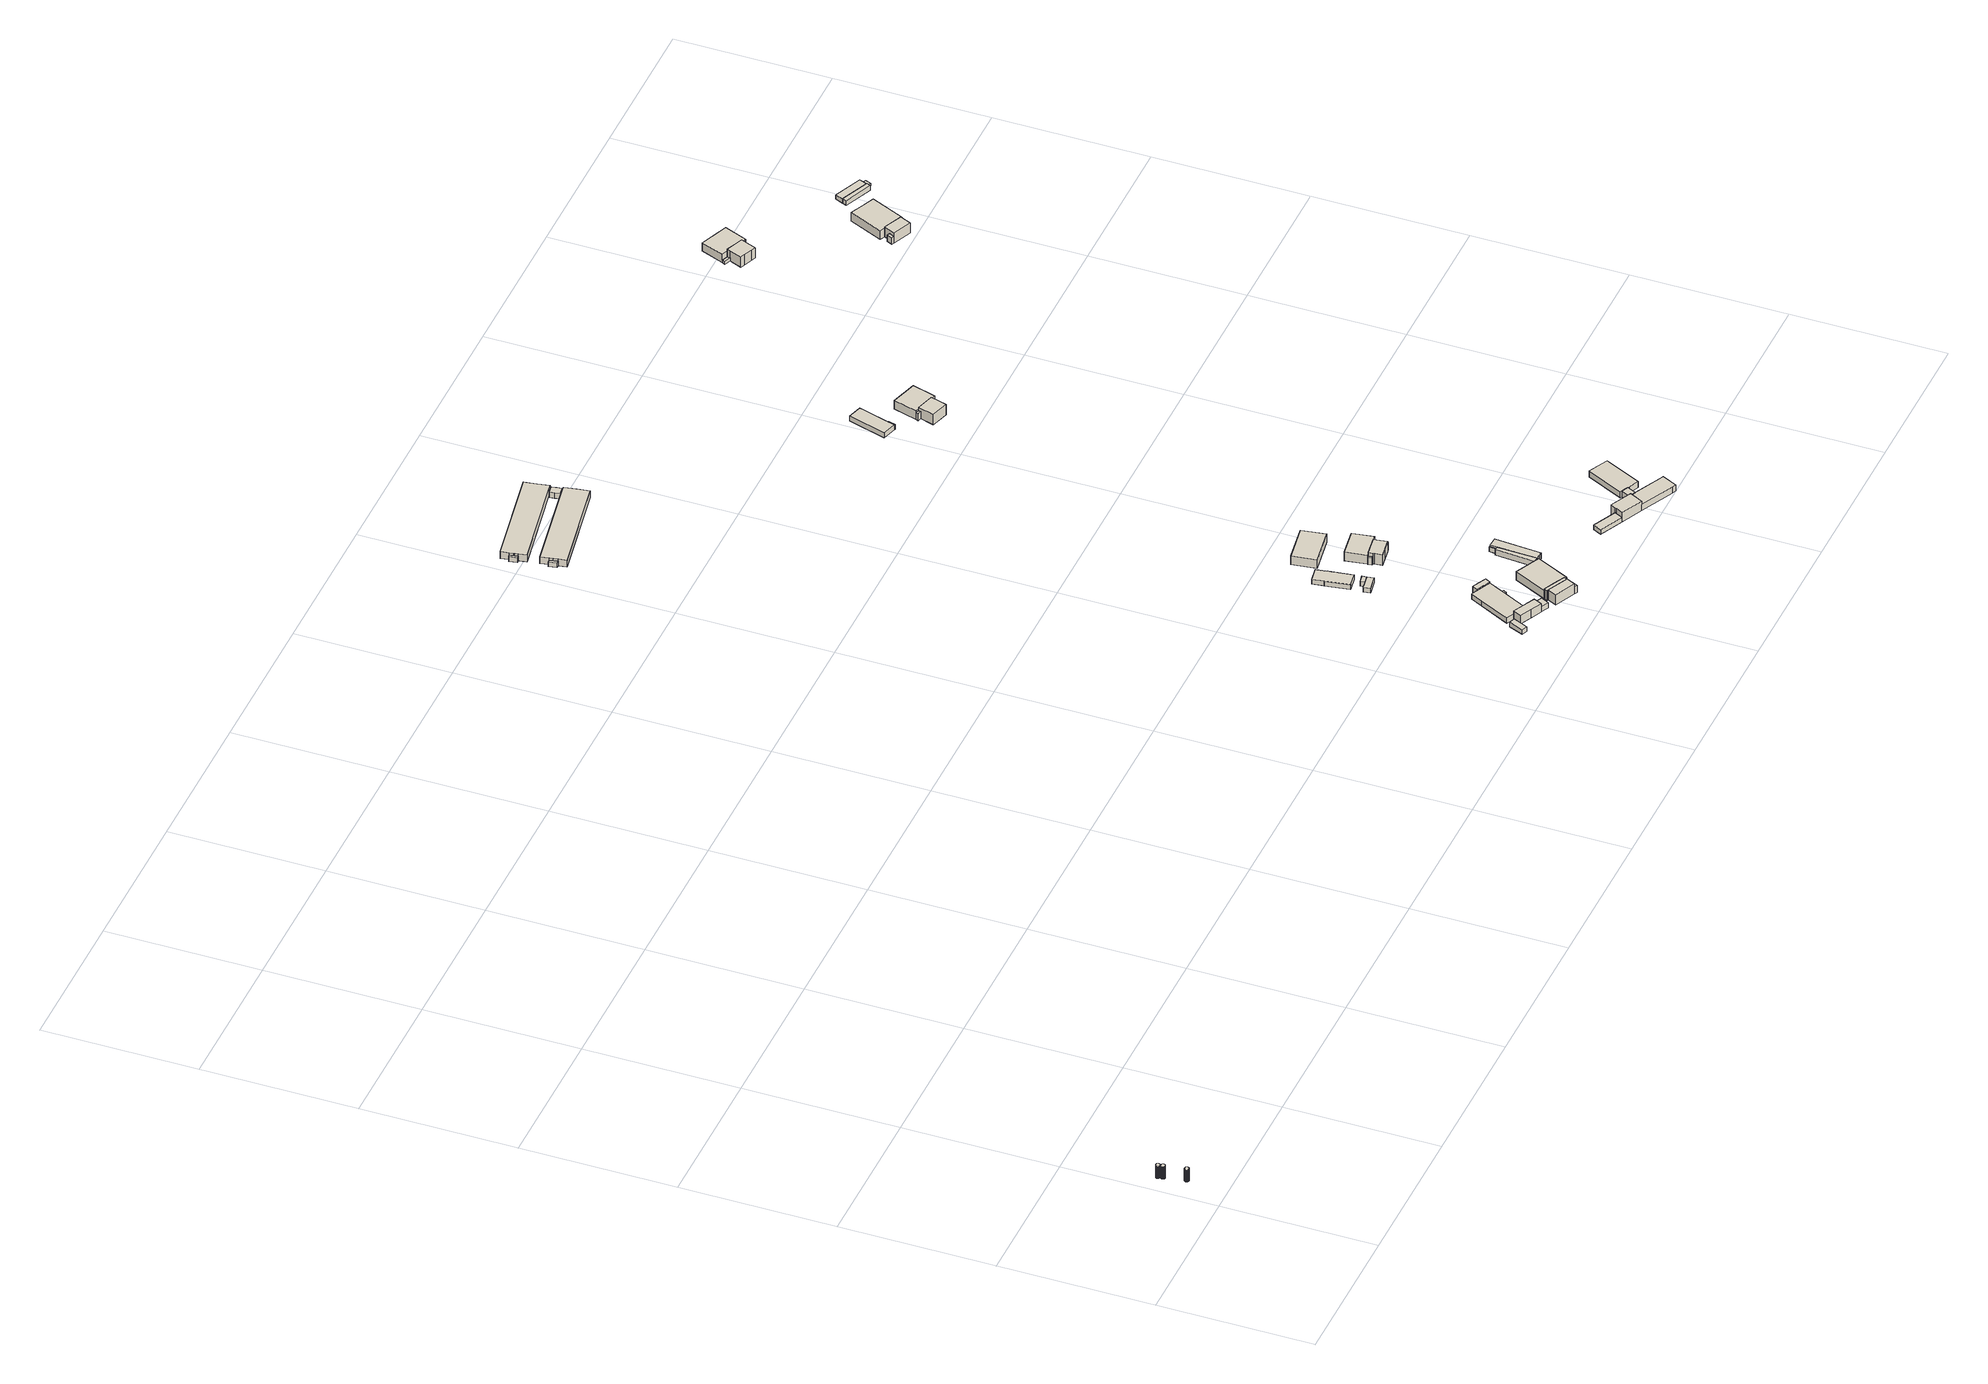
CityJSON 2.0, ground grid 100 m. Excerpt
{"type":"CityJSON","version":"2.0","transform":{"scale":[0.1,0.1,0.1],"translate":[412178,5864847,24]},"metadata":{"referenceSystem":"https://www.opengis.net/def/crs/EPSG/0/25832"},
"CityObjects":{
"building1":{"type":"Building","attributes":{"Gemeindeschluessel":"03454042","AbsoluteHoehe":"34.296","MittlereTraufHoehe":"43.168","Firsthoehe":"43.168","function":"51003_1201","roofType":"1000","measuredHeight":8.87},"address":[{"country":"Germany","locality":"Rastdorf"}],"geometry":[{"type":"MultiSurface","lod":"1","boundaries":[[[0,1,2,3,4,5,6,7,8,9,10,11,12,13,14,15,16,17,18,19,20,21,22,23,24,25,26,27,28,29,30,31,32,33,34,35,36,37,38,39,40,41]],[[42,43,44,45,46,47,48,49,50,51,52,53,54,55,56,57,58,59,60,61,62,63,64,65,66,67,68,69,70,71,72,73,74,75,76,77,78,79,80,81,82,83]],[[42,83,41,40]],[[43,42,40,39]],[[44,43,39,38]],[[45,44,38,37]],[[46,45,37,36]],[[47,46,36,35]],[[48,47,35,34]],[[49,48,34,33]],[[50,49,33,32]],[[51,50,32,31]],[[52,51,31,30]],[[53,52,30,29]],[[54,53,29,28]],[[55,54,28,27]],[[56,55,27,26]],[[57,56,26,25]],[[58,57,25,24]],[[59,58,24,23]],[[60,59,23,22]],[[61,60,22,21]],[[62,61,21,20]],[[63,62,20,19]],[[64,63,19,18]],[[65,64,18,17]],[[66,65,17,16]],[[67,66,16,15]],[[68,67,15,14]],[[69,68,14,13]],[[70,69,13,12]],[[71,70,12,11]],[[72,71,11,10]],[[73,72,10,9]],[[74,73,9,8]],[[75,74,8,7]],[[76,75,7,6]],[[77,76,6,5]],[[78,77,5,4]],[[79,78,4,3]],[[80,79,3,2]],[[81,80,2,1]],[[82,81,1,0]],[[83,82,0,41]]]}]},
"building2":{"type":"Building","attributes":{"Gemeindeschluessel":"03454042","AbsoluteHoehe":"34.149","MittlereTraufHoehe":"43.092","Firsthoehe":"43.092","function":"51003_1201","roofType":"1000","measuredHeight":8.94},"address":[{"country":"Germany","locality":"Rastdorf"}],"geometry":[{"type":"MultiSurface","lod":"1","boundaries":[[[84,85,86,87,88,89,90,91,92,93,94,95,96,97,98,99,100,101,102,103,104,105,106,107,108,109,110,111,112,113,114,115,116,117,118,119,120,121,122,123,124,125]],[[126,127,128,129,130,131,132,133,134,135,136,137,138,139,140,141,142,143,144,145,146,147,148,149,150,151,152,153,154,155,156,157,158,159,160,161,162,163,164,165,166,167]],[[126,167,125,124]],[[127,126,124,123]],[[128,127,123,122]],[[129,128,122,121]],[[130,129,121,120]],[[131,130,120,119]],[[132,131,119,118]],[[133,132,118,117]],[[134,133,117,116]],[[135,134,116,115]],[[136,135,115,114]],[[137,136,114,113]],[[138,137,113,112]],[[139,138,112,111]],[[140,139,111,110]],[[141,140,110,109]],[[142,141,109,108]],[[143,142,108,107]],[[144,143,107,106]],[[145,144,106,105]],[[146,145,105,104]],[[147,146,104,103]],[[148,147,103,102]],[[149,148,102,101]],[[150,149,101,100]],[[151,150,100,99]],[[152,151,99,98]],[[153,152,98,97]],[[154,153,97,96]],[[155,154,96,95]],[[156,155,95,94]],[[157,156,94,93]],[[158,157,93,92]],[[159,158,92,91]],[[160,159,91,90]],[[161,160,90,89]],[[162,161,89,88]],[[163,162,88,87]],[[164,163,87,86]],[[165,164,86,85]],[[166,165,85,84]],[[167,166,84,125]]]}]},
"building3":{"type":"Building","attributes":{"Gemeindeschluessel":"03454042","AbsoluteHoehe":"34.119","MittlereTraufHoehe":"43.009","Firsthoehe":"43.009","function":"51003_1201","roofType":"1000","measuredHeight":8.89},"address":[{"country":"Germany","locality":"Rastdorf"}],"geometry":[{"type":"MultiSurface","lod":"1","boundaries":[[[168,169,170,171,172,173,174,175,176,177,178,179,180,181,182,183,184,185,186,187,188,189,190,191,192,193,194,195,196,197,198,199,200,201,202,203,204,205,206,207,208,209]],[[210,211,212,213,214,215,216,217,218,219,220,221,222,223,224,225,226,227,228,229,230,231,232,233,234,235,236,237,238,239,240,241,242,243,244,245,246,247,248,249,250,251]],[[210,251,209,208]],[[211,210,208,207]],[[212,211,207,206]],[[213,212,206,205]],[[214,213,205,204]],[[215,214,204,203]],[[216,215,203,202]],[[217,216,202,201]],[[218,217,201,200]],[[219,218,200,199]],[[220,219,199,198]],[[221,220,198,197]],[[222,221,197,196]],[[223,222,196,195]],[[224,223,195,194]],[[225,224,194,193]],[[226,225,193,192]],[[227,226,192,191]],[[228,227,191,190]],[[229,228,190,189]],[[230,229,189,188]],[[231,230,188,187]],[[232,231,187,186]],[[233,232,186,185]],[[234,233,185,184]],[[235,234,184,183]],[[236,235,183,182]],[[237,236,182,181]],[[238,237,181,180]],[[239,238,180,179]],[[240,239,179,178]],[[241,240,178,177]],[[242,241,177,176]],[[243,242,176,175]],[[244,243,175,174]],[[245,244,174,173]],[[246,245,173,172]],[[247,246,172,171]],[[248,247,171,170]],[[249,248,170,169]],[[250,249,169,168]],[[251,250,168,209]]]}]},
"building4":{"type":"Building","attributes":{"Gemeindeschluessel":"03454042","BezugspunktDach":"4000","AbsoluteHoehe":"26.337","MittlereTraufHoehe":"29.837","Firsthoehe":"29.837","function":"31001_2000","measuredHeight":3.5},"address":[{"country":"Germany","locality":"Rastdorf"}],"geometry":[{"type":"MultiSurface","lod":"1","boundaries":[[[252,253,254,255]],[[256,257,258,259]],[[256,259,255,254]],[[257,256,254,253]],[[258,257,253,252]],[[259,258,252,255]]]}]},
"building5":{"type":"Building","attributes":{"Gemeindeschluessel":"03454042","AbsoluteHoehe":"25.589","MittlereTraufHoehe":"31.347","Firsthoehe":"32.972","function":"31001_2000","roofType":"3100","measuredHeight":7.38},"address":[{"country":"Germany","locality":"Rastdorf"}],"children":["building5-1"],"geometry":[{"type":"MultiSurface","lod":"1","boundaries":[[[260,261,262,263,264,265,266,267]],[[268,269,270,271,272,273,274,275]],[[268,276,277,266]],[[269,268,266,265]],[[270,269,265,264]],[[271,270,264,263]],[[272,271,263,262]],[[261,278,279,262]],[[274,273,261,260]],[[275,274,260,267]],[[278,273,272,279]]]}]},
"building5-1":{"type":"BuildingPart","attributes":{"AbsoluteHoehe":"25.589","MittlereTraufHoehe":"30.444","Firsthoehe":"30.444","roofType":"1000","measuredHeight":4.86},"parents":["building5"],"geometry":[{"type":"MultiSurface","lod":"1","boundaries":[[[278,280,281,279]],[[282,283,273,272]],[[282,272,279,281]],[[283,282,281,280]],[[273,283,280,278]],[[272,273,278,279]]]}]},
"building6":{"type":"Building","attributes":{"Gemeindeschluessel":"03454042","AbsoluteHoehe":"25.438","MittlereTraufHoehe":"29.238","Firsthoehe":"29.794","function":"31001_2000","roofType":"2100","measuredHeight":4.36},"address":[{"country":"Germany","locality":"Rastdorf"}],"geometry":[{"type":"MultiSurface","lod":"1","boundaries":[[[284,285,286,287]],[[288,289,290,291]],[[288,291,287,286]],[[289,288,286,285]],[[290,289,285,284]],[[291,290,284,287]]]}]},
"building7":{"type":"Building","attributes":{"Gemeindeschluessel":"03454042","AbsoluteHoehe":"25.347","MittlereTraufHoehe":"28.68","Firsthoehe":"30.211","function":"31001_2000","roofType":"3100","measuredHeight":4.86},"address":[{"country":"Germany","locality":"Rastdorf"}],"children":["building7-1","building7-2"],"geometry":[{"type":"MultiSurface","lod":"1","boundaries":[[[292,293,294,295,296,297,298,299,300,301,302,303]],[[304,305,306,307,308,309,310,311,312,313,314,315]],[[302,316,317,303]],[[305,304,302,301]],[[306,305,301,300]],[[307,306,300,299]],[[308,307,299,298]],[[309,308,298,297]],[[310,309,297,296]],[[311,310,296,295]],[[312,311,295,294]],[[315,314,292,303]],[[316,304,315,317]],[[293,313,312,294]],[[318,319,313,293]],[[292,314,319,318]]]}]},
"building7-1":{"type":"BuildingPart","attributes":{"AbsoluteHoehe":"25.347","MittlereTraufHoehe":"28.194","Firsthoehe":"28.194","roofType":"1000","measuredHeight":2.85},"parents":["building7"],"geometry":[{"type":"MultiSurface","lod":"1","boundaries":[[[320,321,317,316]],[[315,322,323,304]],[[322,315,317,321]],[[323,322,321,320]],[[304,323,320,316]],[[315,304,316,317]]]}]},
"building7-2":{"type":"BuildingPart","attributes":{"AbsoluteHoehe":"25.347","MittlereTraufHoehe":"29.287","Firsthoehe":"32.036","roofType":"3100","measuredHeight":6.69},"parents":["building7"],"geometry":[{"type":"MultiSurface","lod":"1","boundaries":[[[324,325,326,327,328,329]],[[312,330,331,332,314,319]],[[328,294,293,333,334]],[[330,335,336,327]],[[331,330,327,326]],[[332,331,326,325]],[[314,332,325,324]],[[329,333,292,324]],[[294,312,313,293]],[[293,313,337,333]],[[337,314,292,333]]]}]},
"building8":{"type":"Building","attributes":{"Gemeindeschluessel":"03454042","BezugspunktDach":"4000","AbsoluteHoehe":"25.39","MittlereTraufHoehe":"28.89","Firsthoehe":"28.89","function":"31001_2000","measuredHeight":3.5},"address":[{"country":"Germany","locality":"Rastdorf"}],"children":["building8-1"],"geometry":[{"type":"MultiSurface","lod":"1","boundaries":[[[338,339,340,341,342,343,344]],[[345,346,347,348,349,350,351]],[[345,351,344,343]],[[346,345,343,342]],[[347,346,342,341]],[[348,347,341,340]],[[349,348,340,339]],[[350,349,339,338]],[[351,350,338,344]]]}]},
"building8-1":{"type":"BuildingPart","attributes":{"BezugspunktDach":"4000","AbsoluteHoehe":"25.39","MittlereTraufHoehe":"28.89","Firsthoehe":"28.89","measuredHeight":3.5},"parents":["building8"],"geometry":[{"type":"MultiSurface","lod":"1","boundaries":[[[343,340,341,342]],[[347,348,345,346]],[[347,346,342,341]],[[348,347,341,340]],[[345,348,340,343]],[[346,345,343,342]]]}]},
"building9":{"type":"Building","attributes":{"Gemeindeschluessel":"03454042","AbsoluteHoehe":"25.331","MittlereTraufHoehe":"30.674","Firsthoehe":"35.172","function":"31001_1000","roofType":"3100","measuredHeight":9.84},"address":[{"country":"Germany","locality":"Rastdorf","thoroughfareNumber":"4","thoroughfareName":"Nord-Süd-Straße"}],"children":["building9-1"],"geometry":[{"type":"MultiSurface","lod":"1","boundaries":[[[352,353,354,355]],[[356,357,358,359]],[[354,360,361,362,359,355]],[[357,356,354,353]],[[358,357,353,352]],[[359,358,352,355]],[[360,356,362,361]]]}]},
"building9-1":{"type":"BuildingPart","attributes":{"AbsoluteHoehe":"25.331","MittlereTraufHoehe":"30.674","Firsthoehe":"30.674","roofType":"1000","measuredHeight":5.34},"parents":["building9"],"geometry":[{"type":"MultiSurface","lod":"1","boundaries":[[[360,363,364,361]],[[365,366,356,362]],[[365,362,361,364]],[[366,365,364,363]],[[356,366,363,360]],[[361,362,356,360]]]}]},
"building10":{"type":"Building","attributes":{"Gemeindeschluessel":"03454042","BezugspunktDach":"4000","AbsoluteHoehe":"25.721","MittlereTraufHoehe":"29.221","Firsthoehe":"29.221","function":"31001_2000","measuredHeight":3.5},"address":[{"country":"Germany","locality":"Rastdorf"}],"children":["building10-1","building10-2"],"geometry":[{"type":"MultiSurface","lod":"1","boundaries":[[[367,368,369,370,371,372,373]],[[374,375,376,371]],[[377,378,379,380,381,382,383]],[[384,385,386,378]],[[377,383,373,372]],[[376,384,377,372]],[[379,378,371,370]],[[380,379,370,369]],[[381,380,369,368]],[[382,381,368,367]],[[383,382,367,373]],[[384,378,371,376]],[[385,384,376,375]],[[386,385,375,374]],[[378,386,374,371]]]}]},
"building10-1":{"type":"BuildingPart","attributes":{"BezugspunktDach":"4000","AbsoluteHoehe":"25.721","MittlereTraufHoehe":"29.221","Firsthoehe":"29.221","measuredHeight":3.5},"parents":["building10"],"geometry":[{"type":"MultiSurface","lod":"1","boundaries":[[[371,374,375,376]],[[385,386,378,384]],[[385,384,376,375]],[[386,385,375,374]],[[378,386,374,371]],[[376,384,378,371]]]}]},
"building10-2":{"type":"BuildingPart","attributes":{"BezugspunktDach":"4000","AbsoluteHoehe":"25.721","MittlereTraufHoehe":"29.221","Firsthoehe":"29.221","measuredHeight":3.5},"parents":["building10"],"geometry":[{"type":"MultiSurface","lod":"1","boundaries":[[[369,370,367,368]],[[382,379,380,381]],[[382,381,368,367]],[[379,382,367,370]],[[380,379,370,369]],[[381,380,369,368]]]}]},
"building11":{"type":"Building","attributes":{"name":"Silos","Gemeindeschluessel":"03454042","AbsoluteHoehe":"28.121","MittlereTraufHoehe":"32.79","Firsthoehe":"34.374","function":"31001_2720","roofType":"3100","measuredHeight":6.25},"address":[{"country":"Germany","locality":"Rastdorf"}],"children":["building11-1","building11-2","building11-3","building11-4","building11-5","building11-6"],"geometry":[{"type":"MultiSurface","lod":"1","boundaries":[[[387,388,389,390,391,392,393,394,395,396,397]],[[398,399,400,401,402,403,404,405,406,407,408]],[[398,408,397,396]],[[395,409,410,396]],[[394,411,409,395]],[[393,412,411,394]],[[402,401,393,392]],[[403,402,392,391]],[[404,403,391,390]],[[405,404,390,389]],[[388,413,414,389]],[[407,406,388,387]],[[408,407,387,397]],[[409,399,398,410]],[[411,400,399,409]],[[401,400,411,412]],[[413,406,405,414]]]}]},
"building11-1":{"type":"BuildingPart","attributes":{"AbsoluteHoehe":"28.121","MittlereTraufHoehe":"31.759","Firsthoehe":"31.759","roofType":"1000","measuredHeight":3.64},"parents":["building11"],"geometry":[{"type":"MultiSurface","lod":"1","boundaries":[[[415,416,417,418,419,420]],[[421,422,423,424,425,426]],[[422,421,419,418]],[[424,423,417,416]],[[425,424,416,415]],[[421,426,420,419]],[[423,422,418,417]],[[426,425,415,420]]]}]},
"building11-2":{"type":"BuildingPart","attributes":{"AbsoluteHoehe":"28.121","MittlereTraufHoehe":"32.733","Firsthoehe":"34.258","roofType":"3100","measuredHeight":6.14},"parents":["building11"],"geometry":[{"type":"MultiSurface","lod":"1","boundaries":[[[427,428,429,430,431,432,433,434,435,436]],[[437,438,439,440,421,426,425,441,442,443]],[[437,443,436,435]],[[434,444,445,435]],[[433,446,444,434]],[[440,439,433,432]],[[421,440,432,431]],[[430,420,419,431]],[[429,415,420,430]],[[441,425,429,428]],[[442,441,428,427]],[[443,442,427,436]],[[444,438,437,445]],[[439,438,444,446]],[[420,426,421,419]],[[415,425,426,420]]]}]},
"building11-3":{"type":"BuildingPart","attributes":{"AbsoluteHoehe":"28.121","MittlereTraufHoehe":"31.871","Firsthoehe":"32.683","roofType":"3100","measuredHeight":4.56},"parents":["building11"],"geometry":[{"type":"MultiSurface","lod":"1","boundaries":[[[447,448,449,450,451,452,453,454]],[[455,456,457,458,459,423,422,460]],[[455,460,454,453]],[[456,455,453,452]],[[457,456,452,451]],[[450,461,462,451]],[[459,458,450,449]],[[423,459,449,448]],[[447,418,417,448]],[[460,422,447,454]],[[461,458,457,462]],[[418,422,423,417]]]}]},
"building11-4":{"type":"BuildingPart","attributes":{"AbsoluteHoehe":"28.121","MittlereTraufHoehe":"31.77","Firsthoehe":"31.77","roofType":"1000","measuredHeight":3.65},"parents":["building11"],"geometry":[{"type":"MultiSurface","lod":"1","boundaries":[[[463,414,413,464,462,461]],[[457,407,406,405,465,458]],[[407,457,462,464]],[[406,407,464,413]],[[465,405,414,463]],[[458,465,463,461]],[[457,458,461,462]],[[405,406,413,414]]]}]},
"building11-5":{"type":"BuildingPart","attributes":{"BezugspunktDach":"4000","AbsoluteHoehe":"28.121","MittlereTraufHoehe":"31.621","Firsthoehe":"31.621","measuredHeight":3.5},"parents":["building11"],"geometry":[{"type":"MultiSurface","lod":"1","boundaries":[[[466,445,446,467]],[[439,437,468,469]],[[439,469,467,446]],[[468,437,445,466]],[[469,468,466,467]],[[445,437,438,444]],[[444,438,439,446]]]}]},
"building11-6":{"type":"BuildingPart","attributes":{"BezugspunktDach":"4000","AbsoluteHoehe":"28.121","MittlereTraufHoehe":"31.621","Firsthoehe":"31.621","measuredHeight":3.5},"parents":["building11"],"geometry":[{"type":"MultiSurface","lod":"1","boundaries":[[[470,410,409,412,471]],[[401,399,398,472,473]],[[401,473,471,412]],[[472,398,410,470]],[[473,472,470,471]],[[409,399,400,411]],[[411,400,401,412]],[[398,399,409,410]]]}]},
"building12":{"type":"Building","attributes":{"Gemeindeschluessel":"03454042","AbsoluteHoehe":"25.344","MittlereTraufHoehe":"29.965","Firsthoehe":"35.192","function":"31001_2000","roofType":"3100","measuredHeight":9.85},"address":[{"country":"Germany","locality":"Rastdorf"}],"children":["building12-1","building12-2"],"geometry":[{"type":"MultiSurface","lod":"1","boundaries":[[[474,475,476,477,478,479,480,481]],[[482,483,484,485,486,487,488,489]],[[482,489,481,480]],[[485,484,478,477]],[[486,485,477,476]],[[487,486,476,475]],[[488,487,475,474]],[[481,490,491,474]],[[479,483,482,480]],[[478,484,492,493]],[[493,492,483,479]],[[490,489,488,491]]]}]},
"building12-1":{"type":"BuildingPart","attributes":{"AbsoluteHoehe":"25.344","MittlereTraufHoehe":"31.787","Firsthoehe":"35.142","roofType":"3100","measuredHeight":9.8},"parents":["building12"],"geometry":[{"type":"MultiSurface","lod":"1","boundaries":[[[494,495,496,497,498,499,500]],[[358,501,484,492,482,359,502]],[[358,502,500,499]],[[501,358,499,498]],[[484,501,498,497]],[[496,493,478,497]],[[495,480,479,493,496]],[[359,482,495,494]],[[502,359,494,500]],[[493,492,484,478]],[[480,482,483,479]],[[483,492,493,479]]]}]},
"building12-2":{"type":"BuildingPart","attributes":{"BezugspunktDach":"4000","AbsoluteHoehe":"25.344","MittlereTraufHoehe":"28.844","Firsthoehe":"28.844","measuredHeight":3.5},"parents":["building12"],"geometry":[{"type":"MultiSurface","lod":"1","boundaries":[[[503,504,491,490]],[[488,505,506,489]],[[505,488,491,504]],[[506,505,504,503]],[[489,506,503,490]],[[488,489,490,491]]]}]},
"building13":{"type":"Building","attributes":{"Gemeindeschluessel":"03454042","AbsoluteHoehe":"25.639","MittlereTraufHoehe":"29.554","Firsthoehe":"34.3","function":"31001_2000","roofType":"3100","measuredHeight":8.66},"address":[{"country":"Germany","locality":"Rastdorf"}],"geometry":[{"type":"MultiSurface","lod":"1","boundaries":[[[507,508,509,510]],[[511,512,513,514]],[[511,514,510,509]],[[512,511,509,508]],[[513,512,508,507]],[[514,513,507,510]]]}]},
"building14":{"type":"Building","attributes":{"Gemeindeschluessel":"03454042","AbsoluteHoehe":"25.144","MittlereTraufHoehe":"31.525","Firsthoehe":"35.462","function":"31001_1000","roofType":"3100","measuredHeight":10.32},"address":[{"country":"Germany","locality":"Rastdorf","thoroughfareNumber":"2","thoroughfareName":"Nord-Süd-Straße"}],"children":["building14-1","building14-2"],"geometry":[{"type":"MultiSurface","lod":"1","boundaries":[[[515,516,517,518,519,520,521,522,523]],[[524,525,526,527,528,529,530,531,532]],[[522,533,534,523]],[[525,524,522,521]],[[526,525,521,520]],[[527,526,520,519]],[[518,535,536,519]],[[529,528,518,517]],[[530,529,517,516]],[[531,530,516,515]],[[532,531,515,523]],[[533,524,532,534]],[[535,528,527,536]]]}]},
"building14-1":{"type":"BuildingPart","attributes":{"AbsoluteHoehe":"25.144","MittlereTraufHoehe":"30.401","Firsthoehe":"30.401","roofType":"1000","measuredHeight":5.26},"parents":["building14"],"geometry":[{"type":"MultiSurface","lod":"1","boundaries":[[[537,534,533,538]],[[524,532,539,540]],[[524,540,538,533]],[[539,532,534,537]],[[540,539,537,538]],[[532,524,533,534]]]}]},
"building14-2":{"type":"BuildingPart","attributes":{"AbsoluteHoehe":"25.144","MittlereTraufHoehe":"30.401","Firsthoehe":"30.401","roofType":"1000","measuredHeight":5.26},"parents":["building14"],"geometry":[{"type":"MultiSurface","lod":"1","boundaries":[[[535,541,542,536]],[[543,544,528,527]],[[543,527,536,542]],[[544,543,542,541]],[[528,544,541,535]],[[527,528,535,536]]]}]},
"building15":{"type":"Building","attributes":{"Gemeindeschluessel":"03454042","AbsoluteHoehe":"25.362","MittlereTraufHoehe":"30.789","Firsthoehe":"35.445","function":"31001_2000","roofType":"3100","measuredHeight":10.08},"address":[{"country":"Germany","locality":"Rastdorf"}],"geometry":[{"type":"MultiSurface","lod":"1","boundaries":[[[545,546,547,548,549,550,551]],[[552,553,554,555,556,557,558]],[[552,558,551,550]],[[553,552,550,549]],[[554,553,549,548]],[[555,554,548,547]],[[556,555,547,546]],[[557,556,546,545]],[[558,557,545,551]]]}]},
"building16":{"type":"Building","attributes":{"Gemeindeschluessel":"03454042","AbsoluteHoehe":"25.032","MittlereTraufHoehe":"29.01","Firsthoehe":"29.705","function":"51009_1610","roofType":"2100","measuredHeight":4.67},"address":[{"country":"Germany","locality":"Rastdorf"}],"geometry":[{"type":"MultiSurface","lod":"1","boundaries":[[[559,560,561,562,563]],[[564,565,566,567,568]],[[564,568,563,562]],[[565,564,562,561]],[[566,565,561,560]],[[567,566,560,559]],[[568,567,559,563]]]}]},
"building17":{"type":"Building","attributes":{"Gemeindeschluessel":"03454042","AbsoluteHoehe":"25.03","MittlereTraufHoehe":"29.15","Firsthoehe":"29.832","function":"31001_2000","roofType":"5000","measuredHeight":4.8},"address":[{"country":"Germany","locality":"Rastdorf"}],"geometry":[{"type":"MultiSurface","lod":"1","boundaries":[[[569,570,571,572,573,574]],[[567,566,575,576,577,578]],[[567,578,574,573]],[[566,567,573,572]],[[575,566,572,571]],[[576,575,571,570]],[[577,576,570,569]],[[578,577,569,574]]]}]},
"building18":{"type":"Building","attributes":{"Gemeindeschluessel":"03454042","BezugspunktDach":"4000","AbsoluteHoehe":"25.03","MittlereTraufHoehe":"28.53","Firsthoehe":"28.53","function":"51009_1610","measuredHeight":3.5},"address":[{"country":"Germany","locality":"Rastdorf"}],"geometry":[{"type":"MultiSurface","lod":"1","boundaries":[[[579,580,581,582]],[[583,575,566,565]],[[583,565,582,581]],[[575,583,581,580]],[[566,575,580,579]],[[565,566,579,582]]]}]},
"building19":{"type":"Building","attributes":{"Gemeindeschluessel":"03454042","AbsoluteHoehe":"24.645","MittlereTraufHoehe":"28.976","Firsthoehe":"29.84","function":"31001_2000","roofType":"3100","measuredHeight":5.19},"address":[{"country":"Germany","locality":"Rastdorf"}],"children":["building19-1","building19-2","building19-3","building19-4"],"geometry":[{"type":"MultiSurface","lod":"1","boundaries":[[[584,585,586,587,588,589,590,591]],[[592,593,594,595,596,597,598,599]],[[592,599,591,590]],[[594,593,589,588]],[[595,594,588,587]],[[596,595,587,586]],[[597,596,586,585]],[[598,597,585,584]],[[599,598,584,591]],[[589,593,600,601]],[[601,600,592,590]]]}]},
"building19-1":{"type":"BuildingPart","attributes":{"AbsoluteHoehe":"24.645","MittlereTraufHoehe":"28.287","Firsthoehe":"30.685","roofType":"5000","measuredHeight":6.04},"parents":["building19"],"geometry":[{"type":"MultiSurface","lod":"1","boundaries":[[[602,603,604,605,606]],[[593,600,592,607,608]],[[593,608,606,605]],[[604,601,589,605]],[[603,590,601,604]],[[607,592,603,602]],[[601,600,593,589]],[[592,600,601,590]],[[608,607,602,606]]]}]},
"building19-2":{"type":"BuildingPart","attributes":{"AbsoluteHoehe":"24.645","MittlereTraufHoehe":"28.343","Firsthoehe":"30.685","roofType":"3100","measuredHeight":6.04},"parents":["building19"],"geometry":[{"type":"MultiSurface","lod":"1","boundaries":[[[609,610,611,612,613,602,606,614,615,616]],[[617,618,608,607,619,620,621,622,623,624]],[[608,618,614,606]],[[619,607,602,613]],[[620,619,613,612]],[[621,620,612,611]],[[622,621,611,610]],[[623,622,610,609]],[[624,623,609,616]],[[615,617,625,626]],[[626,625,624,616]],[[618,617,615,614]],[[607,608,606,602]]]}]},
"building19-3":{"type":"BuildingPart","attributes":{"AbsoluteHoehe":"24.645","MittlereTraufHoehe":"31.083","Firsthoehe":"33.947","roofType":"3100","measuredHeight":9.3},"parents":["building19"],"geometry":[{"type":"MultiSurface","lod":"1","boundaries":[[[627,628,629,630,631,632,633]],[[634,635,636,618,625,624,637]],[[632,638,639,633]],[[631,640,638,632]],[[636,635,631,630]],[[618,636,630,629]],[[628,626,615,614,629]],[[627,616,626,628]],[[637,624,627,633]],[[638,634,637,639]],[[635,634,638,640]],[[626,625,617,615]],[[615,617,618,614]],[[624,625,626,616]]]}]},
"building19-4":{"type":"BuildingPart","attributes":{"AbsoluteHoehe":"24.645","MittlereTraufHoehe":"27.909","Firsthoehe":"29.165","roofType":"2100","measuredHeight":4.52},"parents":["building19"],"geometry":[{"type":"MultiSurface","lod":"1","boundaries":[[[639,640,641,642]],[[643,635,637,644]],[[643,644,642,641]],[[635,643,641,640]],[[644,637,639,642]],[[639,637,634,638]],[[638,634,635,640]]]}]},
"building20":{"type":"Building","attributes":{"Gemeindeschluessel":"03454042","BezugspunktDach":"4000","AbsoluteHoehe":"27.284","MittlereTraufHoehe":"30.784","Firsthoehe":"30.784","function":"31001_2000","measuredHeight":3.5},"address":[{"country":"Germany","locality":"Rastdorf"}],"children":["building20-1"],"geometry":[{"type":"MultiSurface","lod":"1","boundaries":[[[645,646,647,648]],[[649,650,651,645]],[[652,653,654,655]],[[656,657,658,654]],[[652,655,648,647]],[[653,652,647,646]],[[645,659,660,656,653,646]],[[655,654,645,648]],[[656,654,645,651]],[[657,656,651,650]],[[658,657,650,649]],[[654,658,649,645]],[[659,654,656,660]]]}]},
"building20-1":{"type":"BuildingPart","attributes":{"AbsoluteHoehe":"27.284","MittlereTraufHoehe":"29.881","Firsthoehe":"29.881","roofType":"1000","measuredHeight":2.6},"parents":["building20"],"geometry":[{"type":"MultiSurface","lod":"1","boundaries":[[[659,661,662,660]],[[657,658,654,656]],[[657,656,660,662]],[[658,657,662,661]],[[654,658,661,659]],[[660,656,654,659]]]}]},
"building21":{"type":"Building","attributes":{"Gemeindeschluessel":"03454042","AbsoluteHoehe":"27.166","MittlereTraufHoehe":"32.433","Firsthoehe":"37.184","function":"31001_1000","roofType":"5000","measuredHeight":10.02},"address":[{"country":"Germany","locality":"Rastdorf","thoroughfareNumber":"1","thoroughfareName":"Nordstraße"}],"children":["building21-1"],"geometry":[{"type":"MultiSurface","lod":"1","boundaries":[[[663,664,665,666]],[[667,668,669,670]],[[667,670,666,665]],[[668,667,665,664]],[[663,671,672,673,668,664]],[[670,669,663,666]],[[671,669,673,672]]]}]},
"building21-1":{"type":"BuildingPart","attributes":{"AbsoluteHoehe":"27.166","MittlereTraufHoehe":"32.433","Firsthoehe":"32.433","roofType":"1000","measuredHeight":5.27},"parents":["building21"],"geometry":[{"type":"MultiSurface","lod":"1","boundaries":[[[671,674,675,672]],[[676,677,669,673]],[[676,673,672,675]],[[677,676,675,674]],[[669,677,674,671]],[[672,673,669,671]]]}]},
"building22":{"type":"Building","attributes":{"Gemeindeschluessel":"03454042","AbsoluteHoehe":"27.239","MittlereTraufHoehe":"32.46","Firsthoehe":"37.214","function":"31001_2000","roofType":"3100","measuredHeight":9.97},"address":[{"country":"Germany","locality":"Rastdorf"}],"geometry":[{"type":"MultiSurface","lod":"1","boundaries":[[[678,679,680,681,682,683,684]],[[685,677,686,687,688,689,670]],[[685,670,684,683]],[[677,685,683,682]],[[686,677,682,681]],[[687,686,681,680]],[[688,687,680,679]],[[689,688,679,678]],[[670,689,678,684]]]}]},
"building23":{"type":"Building","attributes":{"Gemeindeschluessel":"03454042","AbsoluteHoehe":"26.239","MittlereTraufHoehe":"32.668","Firsthoehe":"36.223","function":"31001_1210","roofType":"5000","measuredHeight":9.98},"address":[{"country":"Germany","locality":"Rastdorf","thoroughfareNumber":"3","thoroughfareName":"Nordstraße"}],"geometry":[{"type":"MultiSurface","lod":"1","boundaries":[[[690,691,692,693,694,695,696,697]],[[698,699,700,701,702,703,704,705]],[[698,705,697,696]],[[699,698,696,695]],[[700,699,695,694]],[[701,700,694,693]],[[702,701,693,692]],[[703,702,692,691]],[[704,703,691,690]],[[705,704,690,697]]]}]},
"building24":{"type":"Building","attributes":{"Gemeindeschluessel":"03454042","AbsoluteHoehe":"26.277","MittlereTraufHoehe":"30.761","Firsthoehe":"36.23","function":"31001_2720","roofType":"5000","measuredHeight":9.95},"address":[{"country":"Germany","locality":"Rastdorf"}],"children":["building24-1"],"geometry":[{"type":"MultiSurface","lod":"1","boundaries":[[[706,707,708,709,710,711,712,713,714]],[[715,716,717,718,719,720,721,722,723]],[[715,723,714,713]],[[712,724,725,713]],[[717,716,712,711]],[[718,717,711,710]],[[719,718,710,709]],[[720,719,709,708]],[[721,720,708,707]],[[722,721,707,706]],[[723,722,706,714]],[[724,716,715,725]]]}]},
"building24-1":{"type":"BuildingPart","attributes":{"AbsoluteHoehe":"26.277","MittlereTraufHoehe":"28.315","Firsthoehe":"28.315","roofType":"1000","measuredHeight":2.04},"parents":["building24"],"geometry":[{"type":"MultiSurface","lod":"1","boundaries":[[[726,725,724,727]],[[716,715,728,729]],[[716,729,727,724]],[[728,715,725,726]],[[729,728,726,727]],[[715,716,724,725]]]}]},
"building25":{"type":"Building","attributes":{"Gemeindeschluessel":"03454042","AbsoluteHoehe":"26.068","MittlereTraufHoehe":"30.95","Firsthoehe":"36.307","function":"31001_1000","roofType":"3100","measuredHeight":10.24},"address":[{"country":"Germany","locality":"Rastdorf","thoroughfareNumber":"4","thoroughfareName":"Nordstraße"}],"children":["building25-1","building25-2"],"geometry":[{"type":"MultiSurface","lod":"1","boundaries":[[[730,731,732,733]],[[734,735,736,737]],[[732,734,738,739,740,733]],[[735,734,732,731]],[[730,736,741,742,743,731]],[[737,736,730,733]],[[739,738,737,740]],[[742,741,735,743]]]}]},
"building25-1":{"type":"BuildingPart","attributes":{"AbsoluteHoehe":"26.068","MittlereTraufHoehe":"30.95","Firsthoehe":"30.95","roofType":"1000","measuredHeight":4.88},"parents":["building25"],"geometry":[{"type":"MultiSurface","lod":"1","boundaries":[[[744,745,746,747]],[[748,749,738,737]],[[748,737,740,750]],[[749,748,750,751]],[[738,749,751,739]],[[737,738,739,740]]]}]},
"building25-2":{"type":"BuildingPart","attributes":{"AbsoluteHoehe":"26.068","MittlereTraufHoehe":"30.95","Firsthoehe":"30.95","roofType":"1000","measuredHeight":4.88},"parents":["building25"],"geometry":[{"type":"MultiSurface","lod":"1","boundaries":[[[752,753,754,755]],[[756,757,741,735]],[[756,735,743,758]],[[757,756,758,759]],[[741,757,759,742]],[[735,741,742,743]]]}]},
"building26":{"type":"Building","attributes":{"Gemeindeschluessel":"03454042","AbsoluteHoehe":"26.173","MittlereTraufHoehe":"31.477","Firsthoehe":"36.226","function":"31001_2000","roofType":"3100","measuredHeight":10.05},"address":[{"country":"Germany","locality":"Rastdorf"}],"geometry":[{"type":"MultiSurface","lod":"1","boundaries":[[[760,761,762,763,764,765,766]],[[767,768,769,770,771,772,773]],[[767,773,766,765]],[[768,767,765,764]],[[769,768,764,763]],[[770,769,763,762]],[[771,770,762,761]],[[772,771,761,760]],[[773,772,760,766]]]}]},
"building27":{"type":"Building","attributes":{"Gemeindeschluessel":"03454042","AbsoluteHoehe":"26.053","MittlereTraufHoehe":"29.602","Firsthoehe":"30.546","function":"51009_1610","roofType":"2100","measuredHeight":4.49},"address":[{"country":"Germany","locality":"Rastdorf"}],"geometry":[{"type":"MultiSurface","lod":"1","boundaries":[[[774,775,776,777]],[[778,779,780,781]],[[778,781,777,776]],[[779,778,776,775]],[[780,779,775,774]],[[781,780,774,777]]]}]},
"building28":{"type":"Building","attributes":{"Gemeindeschluessel":"03454042","AbsoluteHoehe":"26.051","MittlereTraufHoehe":"29.064","Firsthoehe":"30.391","function":"31001_2000","roofType":"2100","measuredHeight":4.34},"address":[{"country":"Germany","locality":"Rastdorf"}],"children":["building28-1"],"geometry":[{"type":"MultiSurface","lod":"1","boundaries":[[[782,783,784,785,786]],[[778,787,788,789,779]],[[778,779,786,785]],[[787,778,785,784]],[[788,787,784,783]],[[789,788,783,782]],[[786,790,791,782]],[[790,779,789,791]]]}]},
"building28-1":{"type":"BuildingPart","attributes":{"AbsoluteHoehe":"26.051","MittlereTraufHoehe":"27.925","Firsthoehe":"27.925","roofType":"1000","measuredHeight":1.88},"parents":["building28"],"geometry":[{"type":"MultiSurface","lod":"1","boundaries":[[[792,793,791,790]],[[789,794,795,779]],[[794,789,791,793]],[[795,794,793,792]],[[779,795,792,790]],[[789,779,790,791]]]}]}
},
"vertices":[
[37,208,192],[38,208,192],[41,207,192],[43,207,192],[45,207,192],[47,207,192],[49,208,192],[50,208,192],[51,209,192],[53,210,192],[54,212,192],[55,214,192],[56,216,192],[57,218,192],[57,220,192],[57,222,192],[56,225,192],[55,227,192],[54,228,192],[53,230,192],[51,231,192],[50,232,192],[49,233,192],[47,233,192],[45,234,192],[43,234,192],[41,233,192],[38,233,192],[37,232,192],[35,231,192],[33,229,192],[32,227,192],[31,225,192],[30,223,192],[30,222,192],[30,220,192],[30,219,192],[30,217,192],[31,215,192],[32,213,192],[33,211,192],[35,210,192],[33,211,103],[32,213,103],[31,215,103],[30,217,103],[30,219,103],[30,220,103],[30,222,103],[30,223,103],[31,225,103],[32,227,103],[33,229,103],[35,231,103],[37,232,103],[38,233,103],[41,233,103],[43,234,103],[45,234,103],[47,233,103],[49,233,103],[50,232,103],[51,231,103],[53,230,103],[54,228,103],[55,227,103],[56,225,103],[57,222,103],[57,220,103],[57,218,103],[56,216,103],[55,214,103],[54,212,103],[53,210,103],[51,209,103],[50,208,103],[49,208,103],[47,207,103],[45,207,103],[43,207,103],[41,207,103],[38,208,103],[37,208,103],[35,210,103],
[13,348,191],[15,347,191],[17,346,191],[19,346,191],[21,346,191],[23,346,191],[25,347,191],[26,348,191],[28,349,191],[29,350,191],[30,351,191],[31,353,191],[32,355,191],[33,358,191],[33,359,191],[33,361,191],[32,364,191],[31,366,191],[30,368,191],[29,369,191],[28,370,191],[26,371,191],[25,372,191],[23,372,191],[21,373,191],[19,373,191],[17,373,191],[15,372,191],[13,371,191],[11,370,191],[9,368,191],[8,366,191],[7,365,191],[6,363,191],[6,361,191],[6,359,191],[6,358,191],[6,356,191],[7,354,191],[8,352,191],[9,351,191],[11,349,191],[9,351,101],[8,352,101],[7,354,101],[6,356,101],[6,358,101],[6,359,101],[6,361,101],[6,363,101],[7,365,101],[8,366,101],[9,368,101],[11,370,101],[13,371,101],[15,372,101],[17,373,101],[19,373,101],[21,373,101],[23,372,101],[25,372,101],[26,371,101],[28,370,101],[29,369,101],[30,368,101],[31,366,101],[32,364,101],[33,361,101],[33,359,101],[33,358,101],[32,355,101],[31,353,101],[30,351,101],[29,350,101],[28,349,101],[26,348,101],[25,347,101],[23,346,101],[21,346,101],[19,346,101],[17,346,101],[15,347,101],[13,348,101],[11,349,101],
[8,378,190],[10,377,190],[12,377,190],[15,376,190],[17,376,190],[19,377,190],[20,377,190],[22,378,190],[23,379,190],[24,380,190],[26,382,190],[27,383,190],[28,385,190],[28,388,190],[28,390,190],[28,392,190],[28,394,190],[27,396,190],[26,398,190],[24,400,190],[23,401,190],[22,402,190],[20,402,190],[19,403,190],[17,403,190],[15,403,190],[12,403,190],[10,402,190],[8,402,190],[7,400,190],[5,399,190],[3,397,190],[2,395,190],[2,393,190],[1,391,190],[1,390,190],[1,388,190],[2,387,190],[2,385,190],[3,383,190],[5,381,190],[7,379,190],[5,381,101],[3,383,101],[2,385,101],[2,387,101],[1,388,101],[1,390,101],[1,391,101],[2,393,101],[2,395,101],[3,397,101],[5,399,101],[7,400,101],[8,402,101],[10,402,101],[12,403,101],[15,403,101],[17,403,101],[19,403,101],[20,402,101],[22,402,101],[23,401,101],[24,400,101],[26,398,101],[27,396,101],[28,394,101],[28,392,101],[28,390,101],[28,388,101],[28,385,101],[27,383,101],[26,382,101],[24,380,101],[23,379,101],[22,378,101],[20,377,101],[19,377,101],[17,376,101],[15,376,101],[12,377,101],[10,377,101],[8,378,101],[7,379,101],
[5656,315,58],[5696,411,58],[5660,425,58],[5620,329,58],[5660,425,23],[5696,411,23],[5656,315,23],[5620,329,23],
[5865,310,77],[5890,361,77],[5828,392,77],[5817,397,77],[5745,433,77],[5718,379,77],[5791,343,77],[5863,308,77],[5791,343,16],[5718,379,16],[5745,433,16],[5817,397,16],[5828,392,16],[5890,361,16],[5865,310,16],[5863,308,16],[5864,308,16],[5864,308,77],[5890,361,64],[5828,392,64],
[5891,362,64],[5829,394,64],[5829,394,16],[5891,362,16],
[5944,337,52],[5891,362,52],[5865,310,52],[5918,284,52],[5865,310,14],[5891,362,14],[5944,337,14],[5918,284,14],
[5964,669,52],[5898,700,52],[5872,712,52],[5831,731,52],[5791,651,52],[5696,457,52],[5745,433,52],[5762,424,52],[5828,392,52],[5829,394,52],[5912,563,52],[5922,584,52],[5912,563,13],[5829,394,13],[5828,392,13],[5762,424,13],[5745,433,13],[5696,457,13],[5791,651,13],[5831,731,13],[5872,712,13],[5898,700,13],[5964,669,13],[5922,584,13],[5912,563,42],[5922,584,42],[5918,691,52],[5918,691,13],
[5931,553,42],[5942,575,42],[5942,575,13],[5931,553,13],
[5964,669,60],[5981,703,60],[5936,725,60],[5890,747,60],[5872,712,60],[5918,691,60],[5890,747,13],[5936,725,13],[5981,703,13],[5919,691,52],[5919,691,60],[5873,712,13],[5873,712,60],[5919,691,13],
[5666,1300,49],[5765,1315,49],[5758,1359,49],[5753,1388,49],[5703,1380,49],[5708,1351,49],[5659,1343,49],[5708,1351,14],[5703,1380,14],[5753,1388,14],[5758,1359,14],[5765,1315,14],[5666,1300,14],[5659,1343,14],
[5988,312,89],[5960,256,89],[6095,191,89],[6122,248,89],[6095,191,13],[5960,256,13],[5988,312,13],[6122,248,13],[6095,191,67],[6115,233,67],[6115,233,13],
[6115,182,67],[6134,223,67],[6134,223,13],[6115,182,13],
[5626,1574,52],[5623,1573,52],[5648,1417,52],[5652,1417,52],[5743,1432,52],[5705,1663,52],[5614,1648,52],[5745,1433,52],[5720,1589,52],[5717,1589,52],[5705,1663,17],[5743,1432,17],[5652,1417,17],[5648,1417,17],[5623,1573,17],[5626,1574,17],[5614,1648,17],[5717,1589,17],[5720,1589,17],[5745,1433,17],
[4712,6074,91],[4712,6075,91],[4748,6081,91],[4734,6160,91],[4720,6239,91],[4064,6123,91],[4073,6070,91],[4078,6044,91],[4079,6037,91],[4082,6017,91],[4092,5965,91],[4082,6017,41],[4079,6037,41],[4078,6044,41],[4073,6070,41],[4064,6123,41],[4720,6239,41],[4734,6160,41],[4748,6081,41],[4712,6075,41],[4712,6074,41],[4092,5965,41],[4079,6037,76],[4082,6017,76],[4078,6044,76],[4073,6070,76],[4712,6075,78],[4748,6081,78],
[4762,6003,78],[4763,6003,78],[4762,6010,78],[4724,6003,78],[4725,5998,78],[4762,6005,78],[4725,5998,41],[4724,6003,41],[4762,6010,41],[4763,6003,41],[4762,6003,41],[4762,6005,41],
[4790,5846,90],[4776,5925,90],[4762,6003,90],[4762,6005,90],[4725,5998,90],[4105,5889,90],[4114,5836,90],[4119,5810,90],[4124,5783,90],[4133,5730,90],[4124,5783,41],[4119,5810,41],[4114,5836,41],[4105,5889,41],[4776,5925,41],[4790,5846,41],[4133,5730,41],[4119,5810,76],[4124,5783,76],[4114,5836,76],
[4724,6003,81],[4762,6010,81],[4756,6043,81],[4751,6076,81],[4713,6070,81],[4700,6068,81],[4706,6034,81],[4712,6001,81],[4706,6034,41],[4700,6068,41],[4713,6070,41],[4751,6076,41],[4756,6043,41],[4712,6001,41],[4751,6076,78],[4713,6070,78],
[4750,6081,78],[4712,6074,78],[4750,6081,41],
[4107,5780,76],[4097,5833,76],[4107,5780,41],[4097,5833,41],
[4065,6014,76],[4056,6067,76],[4065,6014,41],[4056,6067,41],
[6152,265,76],[6254,478,76],[6174,516,76],[6093,554,76],[5990,338,76],[6070,299,76],[6132,269,76],[6150,261,76],[6132,269,13],[6070,299,13],[5990,338,13],[6093,554,13],[6174,516,13],[6254,478,13],[6152,265,13],[6150,261,13],[6150,261,48],[6152,265,48],[6061,304,13],[6061,304,76],
[6122,248,87],[6132,269,87],[6061,304,87],[5990,338,87],[5979,316,87],[5988,312,87],[6051,282,87],[5979,316,13],[6051,282,13],
[6151,260,48],[6154,265,48],[6154,265,13],[6151,260,13],
[5985,1867,79],[5739,1828,79],[5763,1673,79],[6009,1712,79],[5763,1673,16],[5739,1828,16],[5985,1867,16],[6009,1712,16],
[5930,1378,89],[5937,1332,89],[6001,1342,89],[6064,1351,89],[6057,1398,89],[6051,1436,89],[5988,1427,89],[5924,1417,89],[5928,1391,89],[5924,1417,11],[5988,1427,11],[6051,1436,11],[6057,1398,11],[6064,1351,11],[6001,1342,11],[5937,1332,11],[5930,1378,11],[5928,1391,11],[5924,1417,64],[5928,1391,64],[6064,1351,64],[6057,1398,64],
[5915,1389,64],[5911,1415,64],[5915,1389,11],[5911,1415,11],
[6084,1354,64],[6077,1401,64],[6077,1401,11],[6084,1354,11],
[6090,1442,79],[6069,1580,79],[5980,1567,79],[5890,1553,79],[5911,1415,79],[6000,1429,79],[6051,1436,79],[6000,1429,14],[5911,1415,14],[5890,1553,14],[5980,1567,14],[6069,1580,14],[6090,1442,14],[6051,1436,14],
[6284,500,51],[6292,755,51],[6283,756,51],[6269,757,51],[6251,502,51],[6269,757,10],[6283,756,10],[6292,755,10],[6284,500,10],[6251,502,10],
[6335,496,54],[6356,796,54],[6296,800,54],[6292,755,54],[6284,500,54],[6310,498,54],[6296,800,10],[6356,796,10],[6335,496,10],[6310,498,10],
[6292,755,45],[6296,800,45],[6287,801,45],[6283,756,45],[6287,801,10],
[7169,218,51],[7284,459,51],[7221,490,51],[7157,520,51],[7041,279,51],[7051,275,51],[7094,254,51],[7105,249,51],[7094,254,6],[7051,275,6],[7041,279,6],[7157,520,6],[7221,490,6],[7284,459,6],[7169,218,6],[7105,249,6],[7073,264,6],[7073,264,51],
[7066,195,52],[7094,254,52],[7073,264,52],[7051,275,52],[7023,215,52],[7066,195,6],[7023,215,6],
[7197,12,52],[7219,2,52],[7242,50,52],[7265,99,52],[7244,109,52],[7018,206,52],[6999,167,52],[6976,119,52],[6999,167,6],[7018,206,6],[7244,109,6],[7265,99,6],[7242,50,6],[7219,2,6],[7197,12,6],[6976,119,6],[6997,162,6],[6997,162,52],
[6976,119,76],[6997,162,76],[7018,206,76],[6879,273,76],[6863,239,76],[6858,229,76],[6837,186,76],[6858,229,6],[6863,239,6],[6879,273,6],[6837,186,6],[6858,229,39],[6837,186,39],[6863,239,39],
[6708,314,39],[6682,260,39],[6708,314,6],[6682,260,6],
[6043,4435,68],[6116,4681,68],[6024,4709,68],[5950,4463,68],[6048,4433,68],[6062,4479,68],[6056,4480,68],[6024,4709,33],[6116,4681,33],[6043,4435,33],[5950,4463,33],[6056,4480,33],[6062,4479,33],[6048,4433,33],[6043,4435,59],[6056,4480,59],
[6048,4433,59],[6062,4479,59],
[6203,4347,108],[6171,4242,108],[6286,4208,108],[6317,4313,108],[6286,4208,32],[6171,4242,32],[6203,4347,32],[6317,4313,32],[6203,4347,84],[6198,4331,84],[6198,4331,32],
[6179,4354,84],[6174,4338,84],[6174,4338,32],[6179,4354,32],
[6349,4303,96],[6394,4456,96],[6309,4481,96],[6224,4507,96],[6179,4354,96],[6264,4329,96],[6317,4313,96],[6264,4329,32],[6224,4507,32],[6309,4481,32],[6394,4456,32],[6349,4303,32],
[7254,5789,98],[7295,5890,98],[7239,5912,98],[7182,5935,98],[7174,5914,98],[7142,5834,98],[7171,5822,98],[7224,5801,98],[7171,5822,22],[7142,5834,22],[7174,5914,22],[7182,5935,22],[7239,5912,22],[7295,5890,22],[7254,5789,22],[7224,5801,22],
[7295,5890,83],[7325,5878,83],[7384,6026,83],[7338,6044,83],[7247,6081,83],[7201,6100,83],[7141,5952,83],[7182,5935,83],[7233,5915,83],[7182,5935,23],[7141,5952,23],[7201,6100,23],[7247,6081,23],[7338,6044,23],[7384,6026,23],[7325,5878,23],[7295,5890,23],[7233,5915,23],[7141,5952,43],[7182,5935,43],
[7174,5914,43],[7133,5931,43],[7174,5914,23],[7133,5931,23],
[7718,5161,96],[7685,5088,96],[7805,5035,96],[7837,5108,96],[7805,5035,21],[7685,5088,21],[7718,5161,21],[7837,5108,21],[7830,5093,21],[7830,5093,69],[7837,5108,69],[7701,5123,21],[7701,5123,69],[7685,5088,69],
[7830,5093,70],[7842,5088,70],[7849,5103,70],[7837,5108,70],[7849,5103,21],[7842,5088,21],[7849,5103,69],[7842,5088,69],
[7701,5123,70],[7683,5130,70],[7668,5096,70],[7685,5088,70],[7668,5096,21],[7683,5130,21],[7668,5096,69],[7683,5130,69],
[7849,5103,86],[7947,5324,86],[7864,5360,86],[7782,5397,86],[7684,5177,86],[7718,5161,86],[7767,5140,86],[7718,5161,22],[7684,5177,22],[7782,5397,22],[7864,5360,22],[7947,5324,22],[7849,5103,22],[7767,5140,22],
[8093,5401,56],[8104,5426,56],[7920,5504,56],[7909,5478,56],[7920,5504,21],[8104,5426,21],[8093,5401,21],[7909,5478,21],
[8118,5464,52],[8125,5480,52],[7942,5557,52],[7920,5504,52],[8104,5426,52],[7942,5557,21],[8125,5480,21],[8118,5464,21],[8104,5426,39],[8118,5464,39],
[8133,5414,39],[8148,5451,39],[8148,5451,21],[8133,5414,21]
]}
